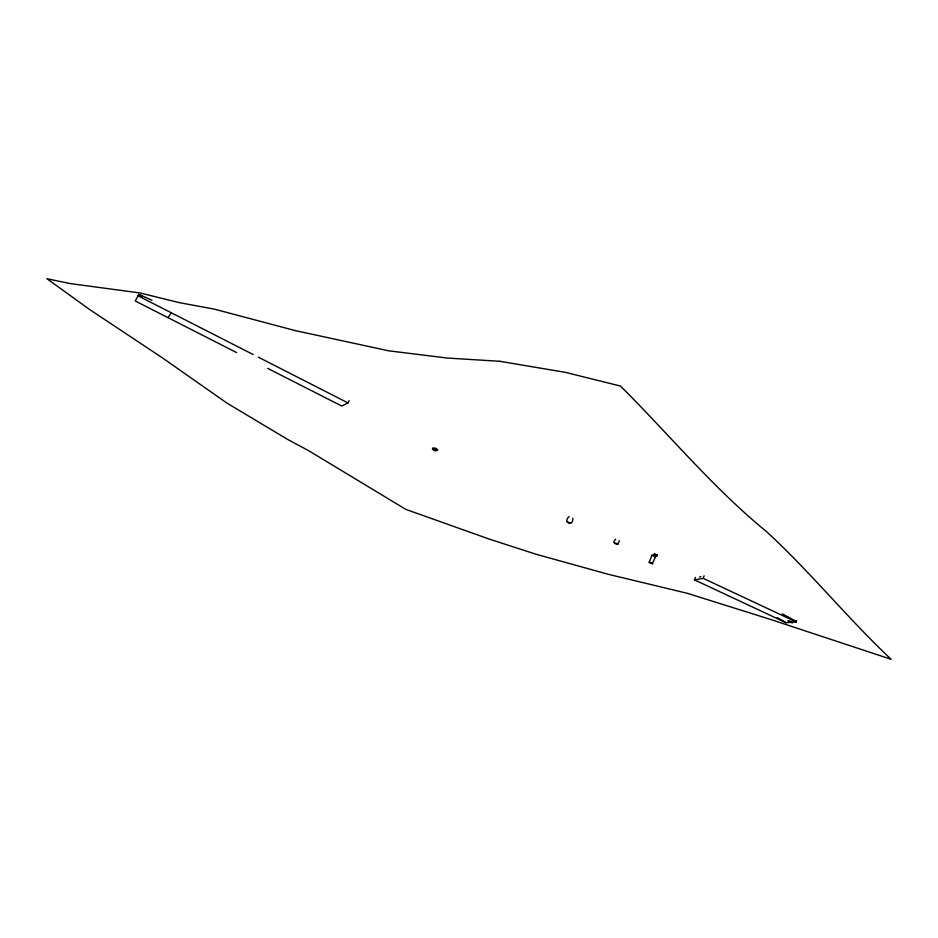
<?xml version="1.0" encoding="UTF-8"?>
<svg xmlns="http://www.w3.org/2000/svg" width="938" height="938" viewBox="0 0 938 938"><rect width="100%" height="100%" fill="white"/><g stroke="black" fill="none" stroke-linecap="round" stroke-linejoin="round"><path stroke-width="1.41" d="M432.371 448.915C441.036 447.59 435.173 454.156 432.606 448.329C435.924 446.558 440.028 451.858 434.423 449.677L434.212 450.158M432.606 448.329L433.966 449.454M569.108 516.557C562.261 522.478 573.353 527.238 572.86 518.21M570.761 523.287L566.998 521.622M653.727 555.554L652.027 555.226L649.19 562.343L652.262 563.808L655.568 556.68L653.727 555.554L654.372 553.561M796.679 620.522L796.151 621.917L786.032 622.726L694.507 579.872L695.457 577.398M694.507 579.872L703.148 578.324L704.121 575.803M614.273 542.809C624.309 545.353 609.043 544.872 615.738 539.186M617.884 544.286L619.35 540.663M791.824 621.871L792.399 622.879L787.897 620.968M782.233 613.921L796.268 621.648L783.101 614.918M786.032 622.726L777.239 617.556M437.53 450.381L437.765 449.783M236.657 352.594L135.248 300.992L138.836 294.321L151.921 300.254M267.776 368.423L341.678 406.013L348.057 402.941L349.159 400.573M651.98 555.308L654.208 555.765L655.17 553.889M138.695 294.626L142.541 296.56M649.19 562.343L652.778 563.715M167.937 317.63L171.361 312.8M655.064 556.187L656.577 554.604M655.369 556.386L657.081 554.933M655.568 556.562L657.397 555.226M657.515 555.46L654.736 556.738M699.502 576.94L700.874 576.659M654.689 556.703L655.639 556.703L654.208 555.765M791.66 622.351L792.575 622.386L789.104 620.886M703.148 578.324L796.151 621.917M138.074 295.822L253.213 354.552M258.407 357.202L348.057 402.941M787.041 616.758L795.975 621.671M499.79 361.294L447.367 358.058L388.719 350.824L295.47 330.657L214.31 309.118L179.393 302.657L140.09 292.973L70.444 283.604L46.9 278.715L89.638 309.528L162.45 357.882L226.902 403.07L287.321 439.23L308.965 450.873L405.826 509.381L489.097 539.033L536.09 554.264L608.27 574.291L687.531 593.367L771.528 619.76L891.1 659.285C847.741 618.447 810.291 571.817 766.381 531.494C712.997 487.866 669.193 434.529 620.487 386.046L565.086 372.292L499.79 361.294"/></g></svg>
